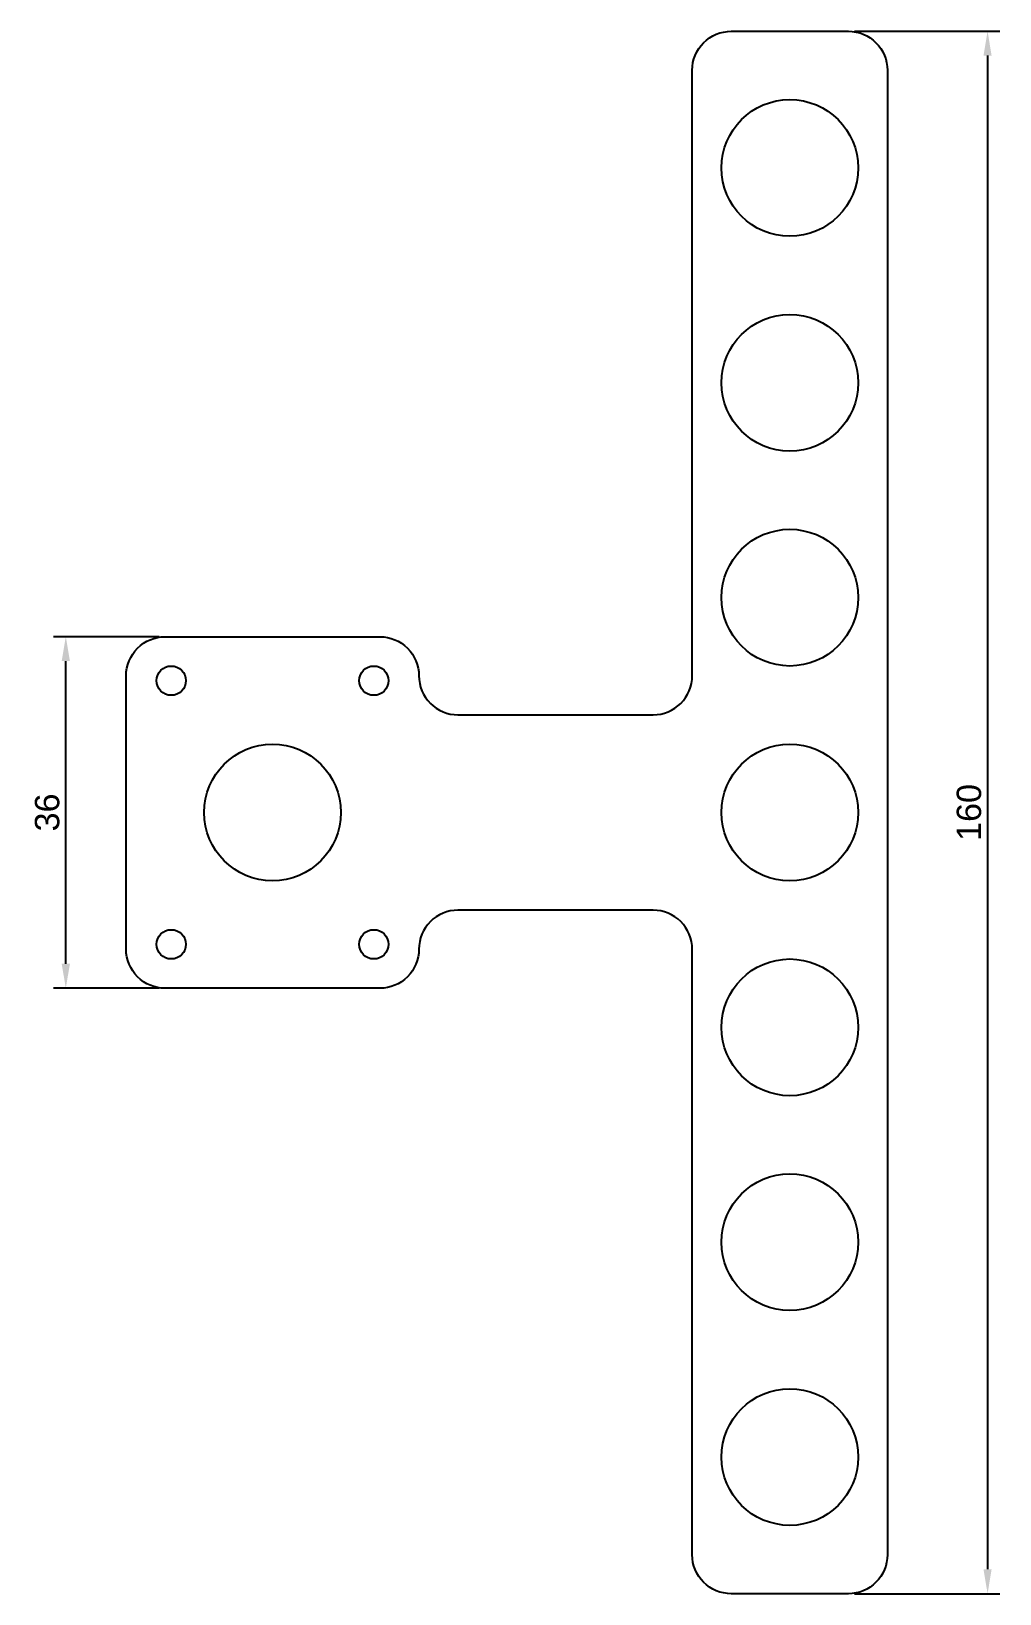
# Model space of a CAD drawing. Header units: millimetres. Extents: x 14 to 113, y 20 to 180.
import ezdxf

# ---------------------------------------------------------------- set-up
doc = ezdxf.new("R2010")
doc.units = ezdxf.units.MM
doc.styles.get("Standard").update_dxf_attribs({"font": 'arial.ttf'})
doc.dimstyles.new('ISO-25', dxfattribs={"dimtxt": 2.5, "dimasz": 2.5, "dimexe": 1.25, "dimexo": 0.625, "dimtad": 1, "dimtxsty": 'Standard', "dimcen": 2.5, "dimadec": 0, "dimazin": 0, "dimtfac": 1, "dimtmove": 0, "dimatfit": 3, "dimfxl": 1, "dimarcsym": 0})

# ---------------------------------------------------------------- blocks, each defined once
blk = doc.blocks.new('*D1')
at = {"color": 0, "lineweight": -2}
for p, q in [((98.01, 179.67), (112.9, 179.67)), ((111.65, 177.17), (111.65, 22.17)), ((98.01, 19.67), (112.9, 19.67))]:
    blk.add_line(p, q, dxfattribs=at)
at = {"color": 0}
for points in [[(112.06, 177.17), (111.23, 177.17), (111.65, 179.67)], [(111.23, 22.17), (112.06, 22.17), (111.65, 19.67)]]:
    blk.add_solid(points, dxfattribs=at)
at = {"layer": 'Defpoints', "color": 0}
for p in [(97.38, 179.67), (97.38, 19.67), (111.65, 19.67)]:
    blk.add_point(p, dxfattribs=at)
at = {"color": 0, "insert": (109.75, 99.67), "char_height": 2.5, "attachment_point": 5, "rotation": 90}
blk.add_mtext('160', dxfattribs=at)
blk = doc.blocks.new('*D2')
at = {"color": 0, "lineweight": -2}
for p, q in [((26.76, 117.67), (15.95, 117.67)), ((17.2, 84.17), (17.2, 115.17)), ((26.76, 81.67), (15.95, 81.67))]:
    blk.add_line(p, q, dxfattribs=at)
at = {"color": 0}
for points in [[(17.62, 115.17), (16.78, 115.17), (17.2, 117.67)], [(16.78, 84.17), (17.62, 84.17), (17.2, 81.67)]]:
    blk.add_solid(points, dxfattribs=at)
at = {"layer": 'Defpoints', "color": 0}
for p in [(17.2, 117.67), (27.38, 117.67), (27.38, 81.67)]:
    blk.add_point(p, dxfattribs=at)
at = {"color": 0, "insert": (15.3, 99.67), "char_height": 2.5, "attachment_point": 5, "rotation": 90}
blk.add_mtext('36', dxfattribs=at)

msp = doc.modelspace()

# ---------------------------------------------------------------- linework, layer by layer
msp.add_lwpolyline([(85.382, 179.666), (97.382, 179.666, -0.4142136), (101.382, 175.666), (101.382, 23.666, -0.4142136), (97.382, 19.666), (85.382, 19.666, -0.4142136), (81.382, 23.666), (81.382, 85.666, 0.4142136), (77.382, 89.666), (57.382, 89.666, 0.4142136), (53.382, 85.666), (53.382, 85.666, -0.4142136), (49.382, 81.666), (27.382, 81.666, -0.4142136), (23.382, 85.666), (23.382, 113.666, -0.4142136), (27.382, 117.666), (49.382, 117.666, -0.4142136), (53.382, 113.666, 0.4142136), (57.382, 109.666), (77.382, 109.666, 0.4142136), (81.382, 113.666), (81.382, 175.666, -0.4142136)], format="xyb", close=True)
for centre, radius in [((91.382, 165.666), 7), ((91.382, 143.666), 7), ((91.382, 121.666), 7), ((28.002, 113.166), 1.5), ((48.762, 113.166), 1.5), ((38.382, 99.666), 7), ((91.382, 99.666), 7), ((28.002, 86.166), 1.5), ((48.762, 86.166), 1.5), ((91.382, 77.666), 7), ((91.382, 55.666), 7), ((91.382, 33.666), 7)]:
    msp.add_circle(centre, radius)

# ---------------------------------------------------------------- dimensions: what is measured, and where the dimension line sits
for base, p1, p2, picture, middle in [((111.647, 19.666), (97.382, 179.666), (97.382, 19.666), '*D1', (109.747, 99.666)), ((17.198, 117.666), (27.382, 81.666), (27.382, 117.666), '*D2', (15.298, 99.666))]:
    dim = msp.add_linear_dim(base=base, p1=p1, p2=p2, angle=90, dimstyle='ISO-25')
    dim.commit()
    dim.dimension.update_dxf_attribs({"geometry": picture, "text_midpoint": middle})

doc.saveas('drawing.dxf')
